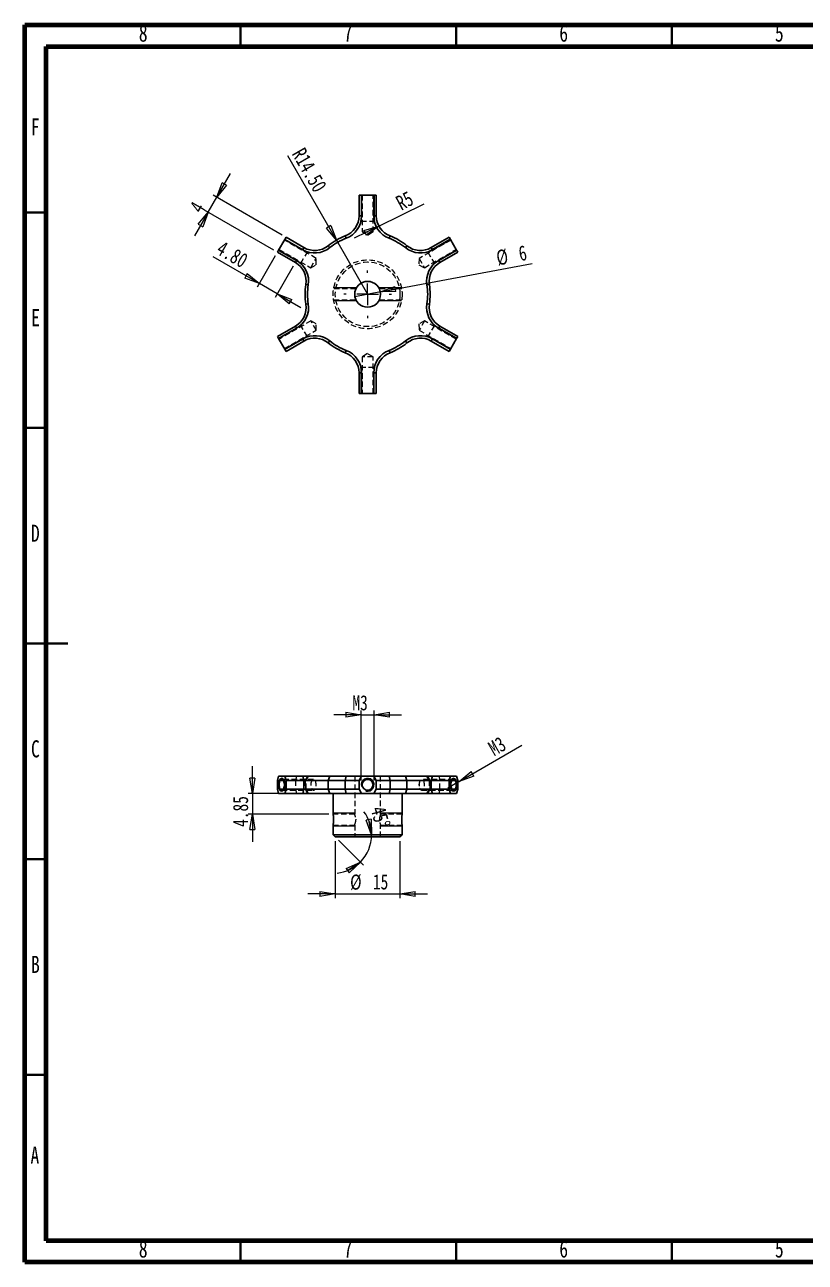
# Model space of a CAD drawing. Header units: millimetres. Extents: x 15 to 415, y 5 to 292.
# Drawn here: x 15 to 196, y 5 to 292 of the extents above; entities that cross this region are included whole.
import ezdxf

# ---------------------------------------------------------------- set-up
doc = ezdxf.new("R2010")
doc.units = ezdxf.units.MM
doc.linetypes.add('HIDDEN', pattern=[1.905, 1.27, -0.635])
doc.styles.add('SLDTEXTSTYLE2', font='TXT', dxfattribs={"width": 0.75})
doc.dimstyles.new('SLDDIMSTYLE0', dxfattribs={"dimtxt": 3.5, "dimasz": 3.556, "dimexe": 0, "dimexo": 0.0625, "dimgap": 0.875, "dimtad": 1, "dimrnd": 1e-09, "dimzin": 12, "dimdsep": 46, "dimtxsty": 'SLDTEXTSTYLE2', "dimblk1": 'CLOSED', "dimblk2": 'CLOSED', "dimsah": 1, "dimcen": 0.09, "dimadec": 0, "dimazin": 3, "dimtfac": 1, "dimtmove": 0, "dimatfit": 0, "dimldrblk": 'CLOSED', "dimfxl": 1, "dimfrac": 2, "dimtolj": 1, "dimtzin": 12, "dimarcsym": 0})
doc.dimstyles.new('SLDDIMSTYLE1', dxfattribs={"dimtxt": 3.5, "dimasz": 3.556, "dimexe": 0, "dimexo": 0.0625, "dimgap": 0.875, "dimtad": 1, "dimrnd": 1e-09, "dimzin": 12, "dimdsep": 46, "dimtxsty": 'SLDTEXTSTYLE2', "dimblk1": 'NONE', "dimblk2": 'CLOSED', "dimsah": 1, "dimcen": 0, "dimadec": 0, "dimazin": 3, "dimtfac": 1, "dimtmove": 0, "dimatfit": 3, "dimldrblk": 'NONE', "dimfxl": 1, "dimfrac": 2, "dimtolj": 1, "dimtzin": 12, "dimarcsym": 0})
doc.dimstyles.new('SLDDIMSTYLE2', dxfattribs={"dimtxt": 3.5, "dimasz": 3.556, "dimexe": 0, "dimexo": 0.0625, "dimgap": 0.875, "dimtad": 1, "dimdec": 4, "dimzin": 12, "dimdsep": 46, "dimtxsty": 'SLDTEXTSTYLE2', "dimblk1": 'CLOSED', "dimblk2": 'CLOSED', "dimsah": 1, "dimcen": 0.09, "dimazin": 3, "dimtfac": 1, "dimtofl": 0, "dimtmove": 0, "dimatfit": 3, "dimldrblk": 'CLOSED', "dimfxl": 1, "dimfrac": 2, "dimtolj": 1, "dimtzin": 12, "dimarcsym": 0})
doc.dimstyles.new('SLDDIMSTYLE3', dxfattribs={"dimtxt": 3.5, "dimasz": 3.556, "dimexe": 0, "dimexo": 0.0625, "dimgap": 0.875, "dimtad": 1, "dimrnd": 1e-09, "dimzin": 12, "dimdsep": 46, "dimtxsty": 'SLDTEXTSTYLE2', "dimblk1": 'NONE', "dimblk2": 'CLOSED', "dimsah": 1, "dimcen": 0, "dimadec": 0, "dimazin": 3, "dimtfac": 1, "dimtmove": 0, "dimatfit": 3, "dimldrblk": 'NONE', "dimfxl": 1, "dimfrac": 2, "dimtolj": 1, "dimtzin": 12, "dimarcsym": 0})
doc.dimstyles.new('SLDDIMSTYLE4', dxfattribs={"dimtxt": 3.5, "dimasz": 3.556, "dimexe": 0, "dimexo": 0.0625, "dimgap": 0.875, "dimtad": 1, "dimrnd": 1e-09, "dimzin": 4, "dimdsep": 46, "dimtxsty": 'SLDTEXTSTYLE2', "dimblk1": 'CLOSED', "dimblk2": 'CLOSED', "dimsah": 1, "dimcen": 0, "dimadec": 0, "dimazin": 1, "dimtfac": 1, "dimtofl": 0, "dimtmove": 0, "dimatfit": 3, "dimldrblk": 'CLOSED', "dimfxl": 1, "dimfrac": 2, "dimtolj": 1, "dimtzin": 12, "dimarcsym": 0})
doc.dimstyles.new('SLDDIMSTYLE5', dxfattribs={"dimtxt": 3.5, "dimasz": 3.556, "dimexe": 0, "dimexo": 0.0625, "dimgap": 0.875, "dimtad": 1, "dimrnd": 1e-09, "dimzin": 12, "dimdsep": 46, "dimtxsty": 'SLDTEXTSTYLE2', "dimblk1": 'CLOSED', "dimblk2": 'CLOSED', "dimsah": 1, "dimcen": 0, "dimadec": 0, "dimazin": 3, "dimtfac": 1, "dimtofl": 0, "dimtmove": 1, "dimatfit": 3, "dimldrblk": 'CLOSED', "dimfxl": 1, "dimfrac": 2, "dimtolj": 1, "dimtzin": 12, "dimarcsym": 0})
doc.dimstyles.new('SLDDIMSTYLE6', dxfattribs={"dimtxt": 3.5, "dimasz": 3.556, "dimexe": 0, "dimexo": 0.0625, "dimgap": 0.875, "dimtad": 1, "dimrnd": 1e-09, "dimzin": 4, "dimdsep": 46, "dimtxsty": 'SLDTEXTSTYLE2', "dimblk1": 'CLOSED', "dimblk2": 'CLOSED', "dimsah": 1, "dimcen": 0.09, "dimadec": 0, "dimazin": 1, "dimtfac": 1, "dimtmove": 0, "dimatfit": 0, "dimldrblk": 'CLOSED', "dimfxl": 1, "dimfrac": 2, "dimtolj": 1, "dimtzin": 12, "dimarcsym": 0})

# ---------------------------------------------------------------- blocks, each defined once
blk = doc.blocks.new('_Closed')
at = {"color": 0, "linetype": 'ByBlock', "lineweight": -2}
for p, q in [((-1, 0.166667), (0, 0)), ((-1, 0.166667), (-1, -0.166667)), ((0, 0), (-1, -0.166667)), ((0, 0), (-1, 0))]:
    blk.add_line(p, q, dxfattribs=at)
blk = doc.blocks.new('_D')
at = {"color": 7, "linetype": 'Continuous', "lineweight": 18}
for p, q in [((93, 116.74), (93, 133)), ((96, 116.74), (96, 133)), ((93, 132), (86.65, 132)), ((93, 132), (96, 132)), ((96, 132), (102.35, 132))]:
    blk.add_line(p, q, dxfattribs=at)
at = {"color": 7, "linetype": 'Continuous', "lineweight": 18, "xscale": 3.556, "yscale": 3.556}
blk.add_blockref('_Closed', (93, 132), dxfattribs=at)
at = {"color": 7, "linetype": 'Continuous', "lineweight": 18, "xscale": 3.556, "yscale": 3.556, "rotation": 180}
blk.add_blockref('_Closed', (96, 132), dxfattribs=at)
at = {"color": 7, "linetype": 'Continuous', "lineweight": 18, "insert": (90.97, 136.51), "char_height": 3.5, "attachment_point": 1, "style": 'SLDTEXTSTYLE2'}
blk.add_mtext('M3', dxfattribs=at)
blk = doc.blocks.new('_D_1')
at = {"color": 7, "linetype": 'Continuous', "lineweight": 18}
for q in [(130.28, 124.9), (113.12, 114.99)]:
    blk.add_line((115.72, 116.49), q, dxfattribs=at)
at = {"color": 7, "linetype": 'Continuous', "lineweight": 18, "xscale": 3.556, "yscale": 3.556, "rotation": 210}
blk.add_blockref('_Closed', (115.72, 116.49), dxfattribs=at)
at = {"color": 7, "linetype": 'Continuous', "lineweight": 18, "insert": (122.09, 125.33), "char_height": 3.5, "attachment_point": 1, "rotation": 30, "style": 'SLDTEXTSTYLE2'}
blk.add_mtext('M3', dxfattribs=at)
blk = doc.blocks.new('_None')
blk = doc.blocks.new('_D_2')
at = {"color": 7, "linetype": 'Continuous', "lineweight": 18}
for p, q in [((67.79, 113.74), (67.79, 120.09)), ((77.03, 113.74), (66.79, 113.74)), ((67.79, 113.74), (67.79, 108.89)), ((85.5, 108.89), (66.79, 108.89)), ((67.79, 108.89), (67.79, 102.54))]:
    blk.add_line(p, q, dxfattribs=at)
at = {"color": 7, "linetype": 'Continuous', "lineweight": 18, "xscale": 3.556, "yscale": 3.556}
for p, rotation in [((67.79, 113.74), 270), ((67.79, 108.89), 90)]:
    blk.add_blockref('_Closed', p, dxfattribs=dict(at, rotation=rotation))
at = {"color": 7, "linetype": 'Continuous', "lineweight": 18, "insert": (63.28, 105.97), "char_height": 3.5, "attachment_point": 1, "rotation": 90, "style": 'SLDTEXTSTYLE2'}
blk.add_mtext('4.85', dxfattribs=at)
blk = doc.blocks.new('_D_3')
at = {"color": 7, "linetype": 'Continuous', "lineweight": 18}
blk.add_line((87.71, 102.93), (93.52, 97.12), dxfattribs=at)
for start, end in [(0, 36.7859), (315, 0), (276.124, 315)]:
    blk.add_arc((86.5, 104.14), 8.93, start, end, dxfattribs=at)
at = {"color": 7, "linetype": 'Continuous', "lineweight": 18, "xscale": 3.556, "yscale": 3.556}
for p, rotation in [((95.43, 104.14), 280.8549892892), ((92.82, 97.82), 34.1450107108)]:
    blk.add_blockref('_Closed', p, dxfattribs=dict(at, rotation=rotation))
at = {"color": 7, "linetype": 'Continuous', "lineweight": 18, "insert": (98.54, 111.08), "char_height": 3.5, "attachment_point": 1, "rotation": 285.2786, "style": 'SLDTEXTSTYLE2'}
blk.add_mtext('45°', dxfattribs=at)
blk = doc.blocks.new('_D_4')
at = {"color": 7, "linetype": 'Continuous', "lineweight": 18}
for p, q in [((87, 102.64), (87, 89.41)), ((102, 102.64), (102, 89.41)), ((87, 90.41), (80.65, 90.41)), ((87, 90.41), (102, 90.41)), ((102, 90.41), (108.35, 90.41))]:
    blk.add_line(p, q, dxfattribs=at)
at = {"color": 7, "linetype": 'Continuous', "lineweight": 18, "xscale": 3.556, "yscale": 3.556}
blk.add_blockref('_Closed', (87, 90.41), dxfattribs=at)
at = {"color": 7, "linetype": 'Continuous', "lineweight": 18, "xscale": 3.556, "yscale": 3.556, "rotation": 180}
blk.add_blockref('_Closed', (102, 90.41), dxfattribs=at)
at = {"color": 7, "linetype": 'Continuous', "lineweight": 18, "char_height": 3.5, "attachment_point": 1, "style": 'SLDTEXTSTYLE2'}
for s, insert in [('%%c', (90.44, 94.92)), ('15', (95.72, 94.97))]:
    blk.add_mtext(s, dxfattribs=dict(at, insert=insert))
blk = doc.blocks.new('_D_5')
at = {"color": 7, "linetype": 'Continuous', "lineweight": 18}
for p, q in [((59.52, 252), (62.69, 257.5)), ((57.52, 248.53), (59.52, 252)), ((74.72, 243.22), (58.65, 252.5)), ((57.52, 248.53), (54.34, 243.03)), ((72.72, 239.76), (56.65, 249.03))]:
    blk.add_line(p, q, dxfattribs=at)
at = {"color": 7, "linetype": 'Continuous', "lineweight": 18, "xscale": 3.556, "yscale": 3.556}
for p, rotation in [((59.52, 252, 0.36), 240), ((57.52, 248.53, 0.36), 60)]:
    blk.add_blockref('_Closed', p, dxfattribs=dict(at, rotation=rotation))
at = {"color": 7, "linetype": 'Continuous', "lineweight": 18, "insert": (53.03, 249.78), "char_height": 3.5, "attachment_point": 1, "rotation": 60, "style": 'SLDTEXTSTYLE2'}
blk.add_mtext('4', dxfattribs=at)
blk = doc.blocks.new('_D_6')
at = {"color": 7, "linetype": 'Continuous', "lineweight": 18}
for q in [(132.62, 236.61), (91.55, 228.94)]:
    blk.add_line((97.45, 230.04), q, dxfattribs=at)
at = {"color": 7, "linetype": 'Continuous', "lineweight": 18, "xscale": 3.556, "yscale": 3.556, "rotation": 190.5839660849}
blk.add_blockref('_Closed', (97.45, 230.04, 0.36), dxfattribs=at)
at = {"color": 7, "linetype": 'Continuous', "lineweight": 18, "char_height": 3.5, "attachment_point": 1, "rotation": 10.584, "style": 'SLDTEXTSTYLE2'}
for s, insert in [('%%c', (124.07, 239.6)), ('6', (129.24, 240.62))]:
    blk.add_mtext(s, dxfattribs=dict(at, insert=insert))
blk = doc.blocks.new('_D_7')
at = {"color": 7, "linetype": 'Continuous', "lineweight": 18}
for q in [(75.97, 261.59), (94.5, 229.49)]:
    blk.add_line((87.25, 242.05), q, dxfattribs=at)
at = {"color": 7, "linetype": 'Continuous', "lineweight": 18, "xscale": 3.556, "yscale": 3.556, "rotation": 300}
blk.add_blockref('_Closed', (87.25, 242.05, 0.36), dxfattribs=at)
at = {"color": 7, "linetype": 'Continuous', "lineweight": 18, "insert": (79.86, 263.84), "char_height": 3.5, "attachment_point": 1, "rotation": 300, "style": 'SLDTEXTSTYLE2'}
blk.add_mtext('R14.50', dxfattribs=at)
blk = doc.blocks.new('_D_8')
at = {"color": 7, "linetype": 'Continuous', "lineweight": 18}
for q in [(107.58, 250.51), (91.41, 242.5)]:
    blk.add_line((97.1, 245.32), q, dxfattribs=at)
at = {"color": 7, "linetype": 'Continuous', "lineweight": 18, "xscale": 3.556, "yscale": 3.556, "rotation": 26.3386264784}
blk.add_blockref('_Closed', (97.1, 245.32, 0.36), dxfattribs=at)
at = {"color": 7, "linetype": 'Continuous', "lineweight": 18, "insert": (100.67, 251.92), "char_height": 3.5, "attachment_point": 1, "rotation": 28.2712, "style": 'SLDTEXTSTYLE2'}
blk.add_mtext('R5', dxfattribs=at)
blk = doc.blocks.new('_D_9')
at = {"color": 7, "linetype": 'Continuous', "lineweight": 18}
for p, q in [((73.08, 238.39), (68.89, 231.12)), ((69.39, 231.99), (58.67, 238.17)), ((77.24, 235.99), (73.04, 228.72)), ((73.54, 229.59), (69.39, 231.99)), ((73.54, 229.59), (79.04, 226.41))]:
    blk.add_line(p, q, dxfattribs=at)
at = {"color": 7, "linetype": 'Continuous', "lineweight": 18, "xscale": 3.556, "yscale": 3.556}
for p, rotation in [((69.39, 231.99, 0.36), 330), ((73.54, 229.59, 0.36), 150)]:
    blk.add_blockref('_Closed', p, dxfattribs=dict(at, rotation=rotation))
at = {"color": 7, "linetype": 'Continuous', "lineweight": 18, "insert": (60.92, 242.08), "char_height": 3.5, "attachment_point": 1, "rotation": 330, "style": 'SLDTEXTSTYLE2'}
blk.add_mtext('4.80', dxfattribs=at)
blk = doc.blocks.new('SW_CENTERMARKSYMBOL_0')
at = {"color": 0, "linetype": 'Continuous', "lineweight": 0}
for p, q in [((0, 5), (0, 5.5)), ((-5, 0), (-5.5, 0)), ((0, 0), (-2.5, 0)), ((0, 0), (0, 2.5)), ((0, 0), (0, -2.5)), ((0, 0), (2.5, 0)), ((5, 0), (5.5, 0)), ((0, -5), (0, -5.5))]:
    blk.add_line(p, q, dxfattribs=at)

msp = doc.modelspace()

# ---------------------------------------------------------------- linework, layer by layer
at = {"color": 7, "linetype": 'Continuous', "lineweight": 70}
for p, q in [((15, 5), (15, 292)), ((15, 292), (415, 292)), ((20, 10), (20, 287)), ((20, 287), (410, 287)), ((410, 10), (20, 10)), ((415, 5), (15, 5))]:
    msp.add_line(p, q, dxfattribs=at)
at = {"color": 7, "linetype": 'Continuous', "lineweight": 35}
for p, q in [((65, 287), (65, 292)), ((115, 287), (115, 292)), ((165, 287), (165, 292)), ((20, 248.5), (15, 248.5)), ((20, 198.5), (15, 198.5)), ((14.999, 148.5), (25.001, 148.5)), ((20, 148.5), (15, 148.5)), ((20, 98.5), (15, 98.5)), ((20, 48.5), (15, 48.5)), ((65, 10), (65, 5)), ((115, 10), (115, 5)), ((165, 10), (165, 5))]:
    msp.add_line(p, q, dxfattribs=at)
at = {"color": 7, "linetype": 'Continuous', "lineweight": 25}
for p, q in [((92.5, 247.69027), (92.5, 252.4882)), ((92.5, 252.4882), (93.07735, 252.4882)), ((93.07735, 252.4882), (93.07735, 247.69027)), ((93.07735, 252.4882), (95.92265, 252.4882)), ((95.92265, 247.69027), (95.92265, 252.4882)), ((95.92265, 252.4882), (96.5, 252.4882)), ((96.5, 252.4882), (96.5, 247.69027)), ((93.07735, 247.69027), (92.5, 247.69027)), ((95.92265, 247.69027), (96.5, 247.69027)), ((73.87165, 239.75705), (75.2943, 242.22115)), ((75.2943, 242.22115), (75.58297, 242.72115)), ((79.44942, 239.82219), (75.2943, 242.22115)), ((75.58297, 242.72115), (79.7381, 240.32219)), ((89.50213, 242.48467), (89.29487, 243.02354)), ((99.49787, 242.48467), (99.70513, 243.02354)), ((109.2619, 240.32219), (113.41703, 242.72115)), ((113.7057, 242.22115), (109.55058, 239.82219)), ((113.41703, 242.72115), (113.7057, 242.22115)), ((113.7057, 242.22115), (115.12835, 239.75705)), ((73.58297, 239.25705), (73.87165, 239.75705)), ((77.7381, 236.85809), (73.58297, 239.25705)), ((73.87165, 239.75705), (78.02677, 237.35809)), ((79.44942, 239.82219), (79.7381, 240.32219)), ((85.74522, 240.31562), (85.38218, 240.76454)), ((103.25478, 240.31562), (103.61782, 240.76454)), ((109.55058, 239.82219), (109.2619, 240.32219)), ((110.97323, 237.35809), (115.12835, 239.75705)), ((115.41703, 239.25705), (111.2619, 236.85809)), ((115.12835, 239.75705), (115.41703, 239.25705)), ((78.02677, 237.35809), (77.7381, 236.85809)), ((110.97323, 237.35809), (111.2619, 236.85809)), ((80.74735, 231.65905), (80.17705, 231.749)), ((108.25265, 231.65905), (108.82295, 231.749)), ((80.74735, 227.32095), (80.17705, 227.231)), ((108.25265, 227.32095), (108.82295, 227.231)), ((73.58297, 219.72295), (77.7381, 222.12191)), ((78.02677, 221.62191), (73.87165, 219.22295)), ((78.02677, 221.62191), (77.7381, 222.12191)), ((110.97323, 221.62191), (111.2619, 222.12191)), ((115.12835, 219.22295), (110.97323, 221.62191)), ((111.2619, 222.12191), (115.41703, 219.72295)), ((73.87165, 219.22295), (73.58297, 219.72295)), ((75.2943, 216.75885), (73.87165, 219.22295)), ((75.2943, 216.75885), (79.44942, 219.15781)), ((79.7381, 218.65781), (75.58297, 216.25885)), ((79.44942, 219.15781), (79.7381, 218.65781)), ((85.74522, 218.66438), (85.38218, 218.21546)), ((103.25478, 218.66438), (103.61782, 218.21546)), ((109.55058, 219.15781), (109.2619, 218.65781)), ((113.41703, 216.25885), (109.2619, 218.65781)), ((109.55058, 219.15781), (113.7057, 216.75885)), ((115.12835, 219.22295), (113.7057, 216.75885)), ((115.41703, 219.72295), (115.12835, 219.22295)), ((75.58297, 216.25885), (75.2943, 216.75885)), ((89.50213, 216.49533), (89.29487, 215.95646)), ((99.49787, 216.49533), (99.70513, 215.95646)), ((113.7057, 216.75885), (113.41703, 216.25885)), ((93.07735, 211.28973), (92.5, 211.28973)), ((92.5, 206.4918), (92.5, 211.28973)), ((93.07735, 211.28973), (93.07735, 206.4918)), ((95.92265, 206.4918), (95.92265, 211.28973)), ((95.92265, 211.28973), (96.5, 211.28973)), ((96.5, 211.28973), (96.5, 206.4918)), ((93.07735, 206.4918), (92.5, 206.4918)), ((95.92265, 206.4918), (93.07735, 206.4918)), ((96.5, 206.4918), (95.92265, 206.4918)), ((73.87165, 117.74), (73.58297, 116.74)), ((75.2943, 117.74), (73.87165, 117.74)), ((75.58297, 116.74), (75.2943, 117.74)), ((75.2943, 117.74), (79.44942, 117.74)), ((79.44942, 117.74), (79.7381, 116.74)), ((79.44942, 117.74), (85.74522, 117.74)), ((85.74522, 117.74), (85.38218, 116.74)), ((85.74522, 117.74), (89.50213, 117.74)), ((89.50213, 117.74), (89.29487, 116.74)), ((89.50213, 117.74), (93.07735, 117.74)), ((93.07735, 117.74), (92.5, 116.74)), ((95.92265, 117.74), (93.07735, 117.74)), ((96.5, 116.74), (95.92265, 117.74)), ((95.92265, 117.74), (99.49787, 117.74)), ((99.49787, 117.74), (99.70513, 116.74)), ((99.49787, 117.74), (103.25478, 117.74)), ((103.25478, 117.74), (103.61782, 116.74)), ((103.25478, 117.74), (109.55058, 117.74)), ((109.55058, 117.74), (109.2619, 116.74)), ((109.55058, 117.74), (113.7057, 117.74)), ((113.7057, 117.74), (113.41703, 116.74)), ((115.12835, 117.74), (113.7057, 117.74)), ((115.41703, 116.74), (115.12835, 117.74)), ((73.58297, 114.74), (73.58297, 116.74)), ((79.7381, 116.74), (75.58297, 116.74)), ((75.58297, 114.74), (75.58297, 116.74)), ((79.7381, 114.74), (79.7381, 116.74)), ((85.38218, 116.74), (79.7381, 116.74)), ((89.29487, 116.74), (85.38218, 116.74)), ((85.38218, 116.74), (85.38218, 114.74)), ((92.5, 116.74), (89.29487, 116.74)), ((89.29487, 114.74), (89.29487, 116.74)), ((92.5, 114.74), (92.5, 116.74)), ((96.5, 114.74), (96.5, 116.74)), ((99.70513, 116.74), (96.5, 116.74)), ((99.70513, 116.74), (99.70513, 114.74)), ((103.61782, 116.74), (99.70513, 116.74)), ((103.61782, 114.74), (103.61782, 116.74)), ((109.2619, 116.74), (103.61782, 116.74)), ((113.41703, 116.74), (109.2619, 116.74)), ((109.2619, 116.74), (109.2619, 114.74)), ((113.41703, 114.74), (113.41703, 116.74)), ((115.41703, 114.74), (115.41703, 116.74)), ((73.58297, 114.74), (73.87165, 113.74)), ((75.2943, 113.74), (73.87165, 113.74)), ((75.2943, 113.74), (75.58297, 114.74)), ((79.44942, 113.74), (75.2943, 113.74)), ((75.58297, 114.74), (79.7381, 114.74)), ((79.7381, 114.74), (79.44942, 113.74)), ((85.74522, 113.74), (79.44942, 113.74)), ((79.7381, 114.74), (85.38218, 114.74)), ((85.38218, 114.74), (89.29487, 114.74)), ((85.38218, 114.74), (85.74522, 113.74)), ((89.50213, 113.74), (85.74522, 113.74)), ((86.5, 113.74), (86.5, 108.87443)), ((89.29487, 114.74), (92.5, 114.74)), ((89.29487, 114.74), (89.50213, 113.74)), ((93.07735, 113.74), (89.50213, 113.74)), ((92.5, 114.74), (93.07735, 113.74)), ((95.92265, 113.74), (93.07735, 113.74)), ((95.92265, 113.74), (96.5, 114.74)), ((99.49787, 113.74), (95.92265, 113.74)), ((96.5, 114.74), (99.70513, 114.74)), ((99.70513, 114.74), (99.49787, 113.74)), ((103.25478, 113.74), (99.49787, 113.74)), ((99.70513, 114.74), (103.61782, 114.74)), ((102.5, 108.88828), (102.5, 113.74)), ((103.61782, 114.74), (103.25478, 113.74)), ((109.55058, 113.74), (103.25478, 113.74)), ((103.61782, 114.74), (109.2619, 114.74)), ((109.2619, 114.74), (113.41703, 114.74)), ((109.2619, 114.74), (109.55058, 113.74)), ((113.7057, 113.74), (109.55058, 113.74)), ((113.41703, 114.74), (113.7057, 113.74)), ((115.12835, 113.74), (113.7057, 113.74)), ((115.12835, 113.74), (115.41703, 114.74)), ((86.5, 106.39172), (86.5, 104.14)), ((102.5, 104.14), (102.5, 106.40557)), ((86.5, 104.14), (87, 103.64)), ((86.5, 104.14), (94.5, 104.14)), ((94.5, 103.64), (87, 103.64)), ((94.5, 104.14), (102.5, 104.14)), ((102, 103.64), (94.5, 103.64)), ((102, 103.64), (102.5, 104.14))]:
    msp.add_line(p, q, dxfattribs=at)
at = {"color": 7, "linetype": 'Continuous', "lineweight": 18}
for p, q in [((93, 252.4882), (93, 246.4882)), ((96, 252.4882), (96, 246.4882)), ((75.33297, 242.28814), (80.52913, 239.28814)), ((113.66703, 242.28814), (108.47087, 239.28814)), ((73.83297, 239.69006), (79.02913, 236.69006)), ((115.16703, 239.69006), (109.97087, 236.69006)), ((91.90192, 230.99), (86.64188, 230.99)), ((102.35812, 230.99), (97.09808, 230.99)), ((91.90192, 227.99), (86.64188, 227.99)), ((102.35812, 227.99), (97.09808, 227.99)), ((73.83297, 219.28994), (79.02913, 222.28994)), ((115.16703, 219.28994), (109.97087, 222.28994)), ((75.33297, 216.69186), (80.52913, 219.69186)), ((113.66703, 216.69186), (108.47087, 219.69186)), ((93, 206.4918), (93, 212.4918)), ((96, 206.4918), (96, 212.4918)), ((91.5, 109.14), (86.5, 109.14)), ((102.5, 109.14), (97.5, 109.14)), ((91.5, 106.14), (86.5, 106.14)), ((102.5, 106.14), (97.5, 106.14))]:
    msp.add_line(p, q, dxfattribs=at)
at = {"color": 7, "linetype": 'HIDDEN', "lineweight": 18}
for p, q in [((93.25, 252.4882), (93.25, 243.9882)), ((95.75, 243.9882), (95.75, 252.4882)), ((92.5, 247.69027), (93.07735, 247.69027)), ((96.5, 247.69027), (95.92265, 247.69027)), ((93, 246.4882), (96, 246.4882)), ((93.25, 243.9882), (95.75, 243.9882)), ((93.25, 243.9882), (94.5, 243.23712)), ((94.5, 243.23712), (95.75, 243.9882)), ((82.56919, 237.82163), (75.20797, 242.07163)), ((89.29487, 243.02354), (89.50213, 242.48467)), ((99.70513, 243.02354), (99.49787, 242.48467)), ((113.79203, 242.07163), (106.43081, 237.82163)), ((73.95797, 239.90657), (81.31919, 235.65657)), ((79.02913, 236.69006), (80.52913, 239.28814)), ((79.7381, 240.32219), (79.44942, 239.82219)), ((85.38218, 240.76454), (85.74522, 240.31562)), ((103.61782, 240.76454), (103.25478, 240.31562)), ((107.68081, 235.65657), (115.04203, 239.90657)), ((108.47087, 239.28814), (109.97087, 236.69006)), ((109.2619, 240.32219), (109.55058, 239.82219)), ((77.7381, 236.85809), (78.02677, 237.35809)), ((81.31919, 235.65657), (82.56919, 237.82163)), ((81.31919, 235.65657), (82.59464, 236.36356)), ((82.59464, 236.36356), (82.56919, 237.82163)), ((106.43081, 237.82163), (106.40536, 236.36356)), ((106.40536, 236.36356), (107.68081, 235.65657)), ((106.43081, 237.82163), (107.68081, 235.65657)), ((111.2619, 236.85809), (110.97323, 237.35809)), ((80.17705, 231.749), (80.74735, 231.65905)), ((91.77282, 230.74), (86.59826, 230.74)), ((102.40174, 230.74), (97.22718, 230.74)), ((108.82295, 231.749), (108.25265, 231.65905)), ((80.17705, 227.231), (80.74735, 227.32095)), ((86.59577, 228.24), (91.77178, 228.24)), ((97.22822, 228.24), (102.40423, 228.24)), ((108.82295, 227.231), (108.25265, 227.32095)), ((81.31919, 223.32343), (73.95797, 219.07343)), ((75.20797, 216.90837), (82.56919, 221.15837)), ((77.7381, 222.12191), (78.02677, 221.62191)), ((80.52913, 219.69186), (79.02913, 222.28994)), ((82.56919, 221.15837), (81.31919, 223.32343)), ((82.59464, 222.61644), (81.31919, 223.32343)), ((82.56919, 221.15837), (82.59464, 222.61644)), ((107.68081, 223.32343), (106.40536, 222.61644)), ((106.40536, 222.61644), (106.43081, 221.15837)), ((107.68081, 223.32343), (106.43081, 221.15837)), ((106.43081, 221.15837), (113.79203, 216.90837)), ((115.04203, 219.07343), (107.68081, 223.32343)), ((109.97087, 222.28994), (108.47087, 219.69186)), ((111.2619, 222.12191), (110.97323, 221.62191)), ((79.7381, 218.65781), (79.44942, 219.15781)), ((85.38218, 218.21546), (85.74522, 218.66438)), ((103.61782, 218.21546), (103.25478, 218.66438)), ((109.2619, 218.65781), (109.55058, 219.15781)), ((89.29487, 215.95646), (89.50213, 216.49533)), ((94.5, 215.74288), (93.25, 214.9918)), ((95.75, 214.9918), (94.5, 215.74288)), ((99.70513, 215.95646), (99.49787, 216.49533)), ((96, 212.4918), (93, 212.4918)), ((95.75, 214.9918), (93.25, 214.9918)), ((93.25, 214.9918), (93.25, 206.4918)), ((95.75, 206.4918), (95.75, 214.9918)), ((92.5, 211.28973), (93.07735, 211.28973)), ((96.5, 211.28973), (95.92265, 211.28973)), ((78.02677, 117.74), (77.7381, 116.74)), ((79.44942, 117.74), (79.7381, 116.74)), ((80.57735, 117.74), (80, 116.74)), ((80.74735, 117.74), (80.17705, 116.74)), ((80.2381, 116.74), (80.81545, 117.74)), ((85.74522, 117.74), (85.38218, 116.74)), ((89.50213, 117.74), (89.29487, 116.74)), ((91.5, 117.74), (91.5, 108.88718)), ((97.5, 108.88555), (97.5, 117.74)), ((99.49787, 117.74), (99.70513, 116.74)), ((103.25478, 117.74), (103.61782, 116.74)), ((108.18455, 117.74), (108.7619, 116.74)), ((108.25265, 117.74), (108.82295, 116.74)), ((109, 116.74), (108.42265, 117.74)), ((109.55058, 117.74), (109.2619, 116.74)), ((110.97323, 117.74), (111.2619, 116.74)), ((73.58297, 116.74), (75.58297, 116.74)), ((81.94419, 116.99), (74.58297, 116.99)), ((77.7381, 116.74), (77.7381, 114.74)), ((79.7381, 116.74), (79.7381, 114.74)), ((80, 116.74), (80, 114.74)), ((80.17705, 114.74), (80.17705, 116.74)), ((80.2381, 114.74), (80.2381, 116.74)), ((82.59464, 115.74), (82.54474, 116.08624)), ((82.54474, 115.39376), (82.59464, 115.74)), ((85.38218, 114.74), (85.38218, 116.74)), ((89.29487, 116.74), (89.29487, 114.74)), ((99.70513, 114.74), (99.70513, 116.74)), ((103.61782, 116.74), (103.61782, 114.74)), ((106.45526, 116.08624), (106.40536, 115.74)), ((106.40536, 115.74), (106.45526, 115.39376)), ((114.41703, 116.99), (107.05581, 116.99)), ((108.7619, 116.74), (108.7619, 114.74)), ((108.82295, 116.74), (108.82295, 114.74)), ((109, 114.74), (109, 116.74)), ((109.2619, 114.74), (109.2619, 116.74)), ((111.2619, 114.74), (111.2619, 116.74)), ((113.41703, 116.74), (115.41703, 116.74)), ((75.58297, 114.74), (73.58297, 114.74)), ((74.58297, 114.49), (81.94419, 114.49)), ((77.7381, 114.74), (78.02677, 113.74)), ((79.7381, 114.74), (79.44942, 113.74)), ((80, 114.74), (80.57735, 113.74)), ((80.17705, 114.74), (80.74735, 113.74)), ((80.81545, 113.74), (80.2381, 114.74)), ((85.38218, 114.74), (85.74522, 113.74)), ((89.29487, 114.74), (89.50213, 113.74)), ((99.70513, 114.74), (99.49787, 113.74)), ((103.61782, 114.74), (103.25478, 113.74)), ((107.05581, 114.49), (114.41703, 114.49)), ((108.7619, 114.74), (108.18455, 113.74)), ((108.82295, 114.74), (108.25265, 113.74)), ((108.42265, 113.74), (109, 114.74)), ((109.2619, 114.74), (109.55058, 113.74)), ((111.2619, 114.74), (110.97323, 113.74)), ((115.41703, 114.74), (113.41703, 114.74)), ((86.5, 109.14), (86.5, 106.14)), ((91.50117, 108.89), (86.5, 108.89)), ((86.5, 106.39), (91.50185, 106.39)), ((86.59392, 107.40566), (86.59826, 107.64)), ((91.5, 106.39445), (91.5, 103.64)), ((102.5, 108.89), (97.49815, 108.89)), ((97.49883, 106.39), (102.5, 106.39)), ((97.5, 103.64), (97.5, 106.39282)), ((102.40608, 107.87434), (102.40174, 107.64))]:
    msp.add_line(p, q, dxfattribs=at)
at = {"color": 7, "linetype": 'Continuous', "lineweight": 18, "flags": 128}
for points in [[(74.58297, 117.24), (74.29596, 117.12582), (74.05264, 116.80066), (73.89006, 116.31403), (73.83297, 115.74), (73.89006, 115.16597), (74.05264, 114.67934), (74.29596, 114.35418), (74.58297, 114.24), (74.86999, 114.35418), (75.1133, 114.67934), (75.27588, 115.16597), (75.33297, 115.74), (75.27588, 116.31403), (75.1133, 116.80066), (74.86999, 117.12582), (74.58297, 117.24)], [(74.58297, 117.24), (74.86999, 117.12582), (75.1133, 116.80066), (75.27588, 116.31403), (75.33297, 115.74), (75.27588, 115.16597), (75.1133, 114.67934), (74.86999, 114.35418), (74.58297, 114.24), (74.29596, 114.35418), (74.05264, 114.67934), (73.89006, 115.16597), (73.83297, 115.74), (73.89006, 116.31403), (74.05264, 116.80066), (74.29596, 117.12582), (74.58297, 117.24)], [(114.41703, 117.24), (114.70404, 117.12582), (114.94736, 116.80066), (115.10994, 116.31403), (115.16703, 115.74), (115.10994, 115.16597), (114.94736, 114.67934), (114.70404, 114.35418), (114.41703, 114.24), (114.13001, 114.35418), (113.8867, 114.67934), (113.72412, 115.16597), (113.66703, 115.74), (113.72412, 116.31403), (113.8867, 116.80066), (114.13001, 117.12582), (114.41703, 117.24)], [(114.41703, 117.24), (114.13001, 117.12582), (113.8867, 116.80066), (113.72412, 116.31403), (113.66703, 115.74), (113.72412, 115.16597), (113.8867, 114.67934), (114.13001, 114.35418), (114.41703, 114.24), (114.70404, 114.35418), (114.94736, 114.67934), (115.10994, 115.16597), (115.16703, 115.74), (115.10994, 116.31403), (114.94736, 116.80066), (114.70404, 117.12582), (114.41703, 117.24)]]:
    msp.add_lwpolyline(points, dxfattribs=at)
at = {"color": 7, "linetype": 'Continuous', "lineweight": 25, "flags": 128}
for points in [[(75.20797, 115.74), (75.19668, 115.97656), (75.1632, 116.20458), (75.10876, 116.4158), (75.03531, 116.6026), (74.94551, 116.75822), (74.84261, 116.87704), (74.73032, 116.95476), (74.61271, 116.98858), (74.49403, 116.97728), (74.37856, 116.92125), (74.27047, 116.82253), (74.17369, 116.68469), (74.09169, 116.5127), (74.02745, 116.31278), (73.98329, 116.09217), (73.9608, 115.85882), (73.9608, 115.62118), (73.98329, 115.38783), (74.02745, 115.16722), (74.09169, 114.9673), (74.17369, 114.79531), (74.27047, 114.65747), (74.37856, 114.55875), (74.49403, 114.50272), (74.61271, 114.49142), (74.73032, 114.52524), (74.84261, 114.60296), (74.94551, 114.72178), (75.03531, 114.8774), (75.10876, 115.0642), (75.1632, 115.27542), (75.19668, 115.50344), (75.20797, 115.74)], [(115.04203, 115.74), (115.03073, 115.97656), (114.99726, 116.20458), (114.94281, 116.4158), (114.86936, 116.6026), (114.77956, 116.75822), (114.67666, 116.87704), (114.56438, 116.95476), (114.44676, 116.98858), (114.32808, 116.97728), (114.21261, 116.92125), (114.10453, 116.82253), (114.00774, 116.68469), (113.92574, 116.5127), (113.8615, 116.31278), (113.81734, 116.09217), (113.79486, 115.85882), (113.79486, 115.62118), (113.81734, 115.38783), (113.8615, 115.16722), (113.92574, 114.9673), (114.00774, 114.79531), (114.10453, 114.65747), (114.21261, 114.55875), (114.32808, 114.50272), (114.44676, 114.49142), (114.56438, 114.52524), (114.67666, 114.60296), (114.77956, 114.72178), (114.86936, 114.8774), (114.94281, 115.0642), (114.99726, 115.27542), (115.03073, 115.50344), (115.04203, 115.74)]]:
    msp.add_lwpolyline(points, dxfattribs=at)
at = {"color": 7, "linetype": 'HIDDEN', "lineweight": 18, "flags": 128}
for points in [[(82.56919, 115.74), (82.5579, 115.97656), (82.52442, 116.20458), (82.46997, 116.4158), (82.39652, 116.6026), (82.30673, 116.75822), (82.20382, 116.87704), (82.09154, 116.95476), (81.97393, 116.98858), (81.85524, 116.97728), (81.73977, 116.92125), (81.63169, 116.82253), (81.5349, 116.68469), (81.45291, 116.5127), (81.38867, 116.31278), (81.34451, 116.09217), (81.32202, 115.85882), (81.32202, 115.62118), (81.34451, 115.38783), (81.38867, 115.16722), (81.45291, 114.9673), (81.5349, 114.79531), (81.63169, 114.65747), (81.73977, 114.55875), (81.85524, 114.50272), (81.97393, 114.49142), (82.09154, 114.52524), (82.20382, 114.60296), (82.30673, 114.72178), (82.39652, 114.8774), (82.46997, 115.0642), (82.52442, 115.27542), (82.5579, 115.50344), (82.56919, 115.74)], [(107.68081, 115.74), (107.66952, 115.97656), (107.63604, 116.20458), (107.58159, 116.4158), (107.50814, 116.6026), (107.41835, 116.75822), (107.31544, 116.87704), (107.20316, 116.95476), (107.08555, 116.98858), (106.96686, 116.97728), (106.85139, 116.92125), (106.74331, 116.82253), (106.64652, 116.68469), (106.56453, 116.5127), (106.50029, 116.31278), (106.45613, 116.09217), (106.43364, 115.85882), (106.43364, 115.62118), (106.45613, 115.38783), (106.50029, 115.16722), (106.56453, 114.9673), (106.64652, 114.79531), (106.74331, 114.65747), (106.85139, 114.55875), (106.96686, 114.50272), (107.08555, 114.49142), (107.20316, 114.52524), (107.31544, 114.60296), (107.41835, 114.72178), (107.50814, 114.8774), (107.58159, 115.0642), (107.63604, 115.27542), (107.66952, 115.50344), (107.68081, 115.74)]]:
    msp.add_lwpolyline(points, dxfattribs=at)
at = {"color": 7, "linetype": 'HIDDEN', "lineweight": 18}
for radius in [8, 7.5]:
    msp.add_circle((94.5, 229.49), radius, dxfattribs=at)
at = {"color": 7, "linetype": 'Continuous', "lineweight": 25}
for centre, radius in [((94.5, 229.49), 3), ((94.5, 115.74), 1.25)]:
    msp.add_circle(centre, radius, dxfattribs=at)
for centre, radius, start, end in [((87.5, 247.69027), 5, 291.0372213, 0), ((87.5, 247.69027), 5.57735, 291.0372213, 0), ((101.5, 247.69027), 5.57735, 180, 248.9627787), ((101.5, 247.69027), 5, 180, 248.9627787), ((94.5, 229.49), 14.5, 111.0372213, 128.9627787), ((94.5, 229.49), 13.92265, 111.0372213, 128.9627787), ((94.5, 229.49), 13.92265, 51.0372213, 68.9627787), ((94.5, 229.49), 14.5, 51.0372213, 68.9627787), ((82.2381, 244.65232), 5.57735, 240, 308.9627787), ((82.2381, 244.65232), 5, 240, 308.9627787), ((106.7619, 244.65232), 5.57735, 231.0372213, 300), ((106.7619, 244.65232), 5, 231.0372213, 300), ((75.2381, 232.52796), 5, 351.0372213, 60), ((75.2381, 232.52796), 5.57735, 351.0372213, 60), ((113.7619, 232.52796), 5.57735, 120, 188.9627787), ((113.7619, 232.52796), 5, 120, 188.9627787), ((94.5, 229.49), 14.5, 171.0372213, 188.9627787), ((94.5, 229.49), 13.92265, 171.0372213, 188.9627787), ((94.5, 229.49), 13.92265, 351.0372213, 8.9627787), ((94.5, 229.49), 14.5, 351.0372213, 8.9627787), ((75.2381, 226.45204), 5, 300, 8.9627787), ((75.2381, 226.45204), 5.57735, 300, 8.9627787), ((113.7619, 226.45204), 5.57735, 171.0372213, 240), ((113.7619, 226.45204), 5, 171.0372213, 240), ((82.2381, 214.32768), 5.57735, 51.0372213, 120), ((82.2381, 214.32768), 5, 51.0372213, 120), ((94.5, 229.49), 14.5, 231.0372213, 248.9627787), ((94.5, 229.49), 13.92265, 231.0372213, 248.9627787), ((94.5, 229.49), 13.92265, 291.0372213, 308.9627787), ((94.5, 229.49), 14.5, 291.0372213, 308.9627787), ((106.7619, 214.32768), 5.57735, 60, 128.9627787), ((106.7619, 214.32768), 5, 60, 128.9627787), ((87.5, 211.28973), 5, 0, 68.9627787), ((87.5, 211.28973), 5.57735, 0, 68.9627787), ((101.5, 211.28973), 5.57735, 111.0372213, 180), ((101.5, 211.28973), 5, 111.0372213, 180)]:
    msp.add_arc(centre, radius, start, end, dxfattribs=at)
at = {"color": 7, "linetype": 'Continuous', "lineweight": 18}
msp.add_arc((94.5, 115.74), 1.5, 255, 195, dxfattribs=at)
msp.add_arc((94.5, 115.74), 1.5, 255, 195, dxfattribs=at)
at = {"color": 7, "linetype": 'Continuous', "lineweight": 25}
for points in [[(86.50241, 108.87443), (86.50174, 108.87878), (86.49904, 108.89625), (86.51659, 108.78379), (86.54798, 108.54831), (86.58157, 108.20021), (86.60066, 107.79056), (86.59708, 107.36479), (86.57292, 106.97292), (86.53784, 106.6497), (86.50988, 106.45213), (86.49664, 106.36792), (86.50018, 106.39115), (86.50026, 106.39172)], [(102.49759, 106.40557), (102.49826, 106.40122), (102.50096, 106.38375), (102.48341, 106.49621), (102.45202, 106.73169), (102.41843, 107.07979), (102.39934, 107.48944), (102.40292, 107.91521), (102.42708, 108.30708), (102.46216, 108.6303), (102.49012, 108.82787), (102.50336, 108.91208), (102.49982, 108.88885), (102.49974, 108.88828)]]:
    msp.add_open_spline(points, degree=3, knots=[0, 0, 0, 0, 0.035158138, 0.141161035, 0.247605937, 0.355182872, 0.462843276, 0.569370543, 0.675325802, 0.782150978, 0.889937078, 0.997285451, 1, 1, 1, 1], dxfattribs=at)
at = {"color": 7, "linetype": 'HIDDEN', "lineweight": 18}
for points, knots in [([(91.50185, 106.39445), (91.50142, 106.39342), (91.50013, 106.39031), (91.51231, 106.41962), (91.53571, 106.47768), (91.56963, 106.56646), (91.61049, 106.68252), (91.65564, 106.82725), (91.70024, 106.99834), (91.73886, 107.19287), (91.76481, 107.39844), (91.77527, 107.60956), (91.76988, 107.8106), (91.75068, 108.00374), (91.72096, 108.18351), (91.68264, 108.35289), (91.63887, 108.50901), (91.59358, 108.64724), (91.55228, 108.75989), (91.52052, 108.8404), (91.5022, 108.88473), (91.50147, 108.88647), (91.50117, 108.88718)], [0, 0, 0, 0, 0.023851938, 0.072506967, 0.122537623, 0.172015457, 0.222750373, 0.275690891, 0.330066467, 0.384581441, 0.440890963, 0.491835744, 0.544470232, 0.592298908, 0.641412824, 0.691333422, 0.742494581, 0.79639031, 0.851832737, 0.905727799, 0.961422005, 1, 1, 1, 1]), ([(91.76864, 107.75925), (91.76996, 107.74186), (91.77295, 107.70247), (91.77287, 107.66238), (91.77282, 107.64)], [0, 0, 0, 0, 0.441625002, 1, 1, 1, 1]), ([(97.49815, 108.88555), (97.49858, 108.88658), (97.49987, 108.88969), (97.48769, 108.86038), (97.46429, 108.80232), (97.43037, 108.71354), (97.38951, 108.59748), (97.34436, 108.45275), (97.29976, 108.28166), (97.26114, 108.08713), (97.23519, 107.88156), (97.22473, 107.67044), (97.23012, 107.4694), (97.24932, 107.27626), (97.27904, 107.09649), (97.31736, 106.92711), (97.36113, 106.77099), (97.40642, 106.63276), (97.44772, 106.52011), (97.47948, 106.4396), (97.4978, 106.39527), (97.49853, 106.39353), (97.49883, 106.39282)], [0, 0, 0, 0, 0.023851938, 0.072506967, 0.122537623, 0.172015457, 0.222750373, 0.275690891, 0.330066467, 0.384581441, 0.440890963, 0.491835744, 0.544470232, 0.592298908, 0.641412824, 0.691333422, 0.742494581, 0.79639031, 0.851832737, 0.905727799, 0.961422005, 1, 1, 1, 1]), ([(97.23136, 107.52075), (97.23004, 107.53814), (97.22705, 107.57753), (97.22713, 107.61762), (97.22718, 107.64)], [0, 0, 0, 0, 0.441625002, 1, 1, 1, 1])]:
    msp.add_open_spline(points, degree=3, knots=knots, dxfattribs=at)

# ---------------------------------------------------------------- block references
at = {"color": 7, "linetype": 'Continuous', "lineweight": 0}
msp.add_blockref('SW_CENTERMARKSYMBOL_0', (94.5, 229.49), dxfattribs=at)

# ---------------------------------------------------------------- texts
at = {"color": 7, "linetype": 'Continuous', "lineweight": 0, "char_height": 3.96875, "attachment_point": 2, "style": 'SLDTEXTSTYLE2'}
for s, insert in [('8', (42.46004, 292.06015)), ('7', (89.96004, 292.06015)), ('6', (139.96004, 292.06015)), ('5', (189.96004, 292.06015)), ('F', (17.45774, 270.31015)), ('E', (17.50781, 226.06015)), ('D', (17.45269, 176.06015)), ('C', (17.45866, 126.06015)), ('B', (17.4706, 76.06015)), ('A', (17.33969, 31.81015)), ('8', (42.46004, 10.06015)), ('7', (89.96004, 10.06015)), ('6', (139.96004, 10.06015)), ('5', (189.96004, 10.06015))]:
    msp.add_mtext(s, dxfattribs=dict(at, insert=insert))

# ---------------------------------------------------------------- dimensions: what is measured, and where the dimension line sits
at = {"color": 7, "linetype": 'Continuous', "lineweight": 18}
for center, mpoint, dimstyle, picture, middle in [((94.5, 229.49), (87.25, 242.04737), 'SLDDIMSTYLE4', '_D_7', (79.52026, 255.4357)), ((101.5, 247.69027), (97.09642, 245.32205), 'SLDDIMSTYLE5', '_D_8', (105.58697, 249.88824))]:
    dim = msp.add_radius_dim(center=center, mpoint=mpoint, dimstyle=dimstyle, dxfattribs=at)
    dim.commit()
    dim.dimension.update_dxf_attribs({"geometry": picture, "text_midpoint": middle, "dimtype": 164})
for base, p1, p2, angle, dimstyle, picture, middle in [((59.51869, 251.99587), (73.58297, 239.25705), (75.58297, 242.72115), 60, 'SLDDIMSTYLE0', '_D_5', (57.58297, 248.64312)), ((69.38547, 231.98676), (77.7381, 236.85809), (73.58297, 239.25705), 330, 'SLDDIMSTYLE6', '_D_9', (62.58707, 235.91183)), ((67.78741, 108.88996), (78.02677, 113.74), (86.5, 108.88996), 90, 'SLDDIMSTYLE0', '_D_2', (67.78741, 110.49248))]:
    dim = msp.add_linear_dim(base=base, p1=p1, p2=p2, angle=angle, dimstyle=dimstyle, dxfattribs=at)
    dim.commit()
    dim.dimension.update_dxf_attribs({"geometry": picture, "text_midpoint": middle, "dimtype": 160})
dim = msp.add_diameter_dim_2p(p1=(91.55104, 228.93897), p2=(97.44896, 230.04103), dimstyle='SLDDIMSTYLE3', dxfattribs=at)
dim.commit()
dim.dimension.update_dxf_attribs({"geometry": '_D_6', "text_midpoint": (128.86793, 235.91184), "dimtype": 163})
for base, p1, p2, text, picture, middle in [((96, 132.00062), (93, 115.74), (96, 115.74), 'M3', '_D', (94.4068, 132.00062)), ((102, 90.40975), (87, 103.64), (102, 103.64), '%%c<>', '_D_4', (95.6636, 90.40975))]:
    dim = msp.add_linear_dim(base=base, p1=p1, p2=p2, text=text, dimstyle='SLDDIMSTYLE0', dxfattribs=at)
    dim.commit()
    dim.dimension.update_dxf_attribs({"geometry": picture, "text_midpoint": middle, "dimtype": 160})
dim = msp.add_diameter_dim_2p(p1=(113.11799, 114.99), p2=(115.71606, 116.49), text='M3', dimstyle='SLDDIMSTYLE1', override={"dimpost": '<>'}, dxfattribs=at)
dim.commit()
dim.dimension.update_dxf_attribs({"geometry": '_D_1', "text_midpoint": (127.51959, 123.30477), "dimtype": 163})
dim = msp.add_angular_dim_2l(base=(94.75145, 100.72214), line1=((86.5, 104.14), (87, 103.64)), line2=((102.5, 104.14), (86.5, 104.14)), dimstyle='SLDDIMSTYLE2', dxfattribs=at)
dim.commit()
dim.dimension.update_dxf_attribs({"geometry": '_D_3', "text_midpoint": (95.11564, 106.49351), "dimtype": 162})

doc.saveas('drawing.dxf')
